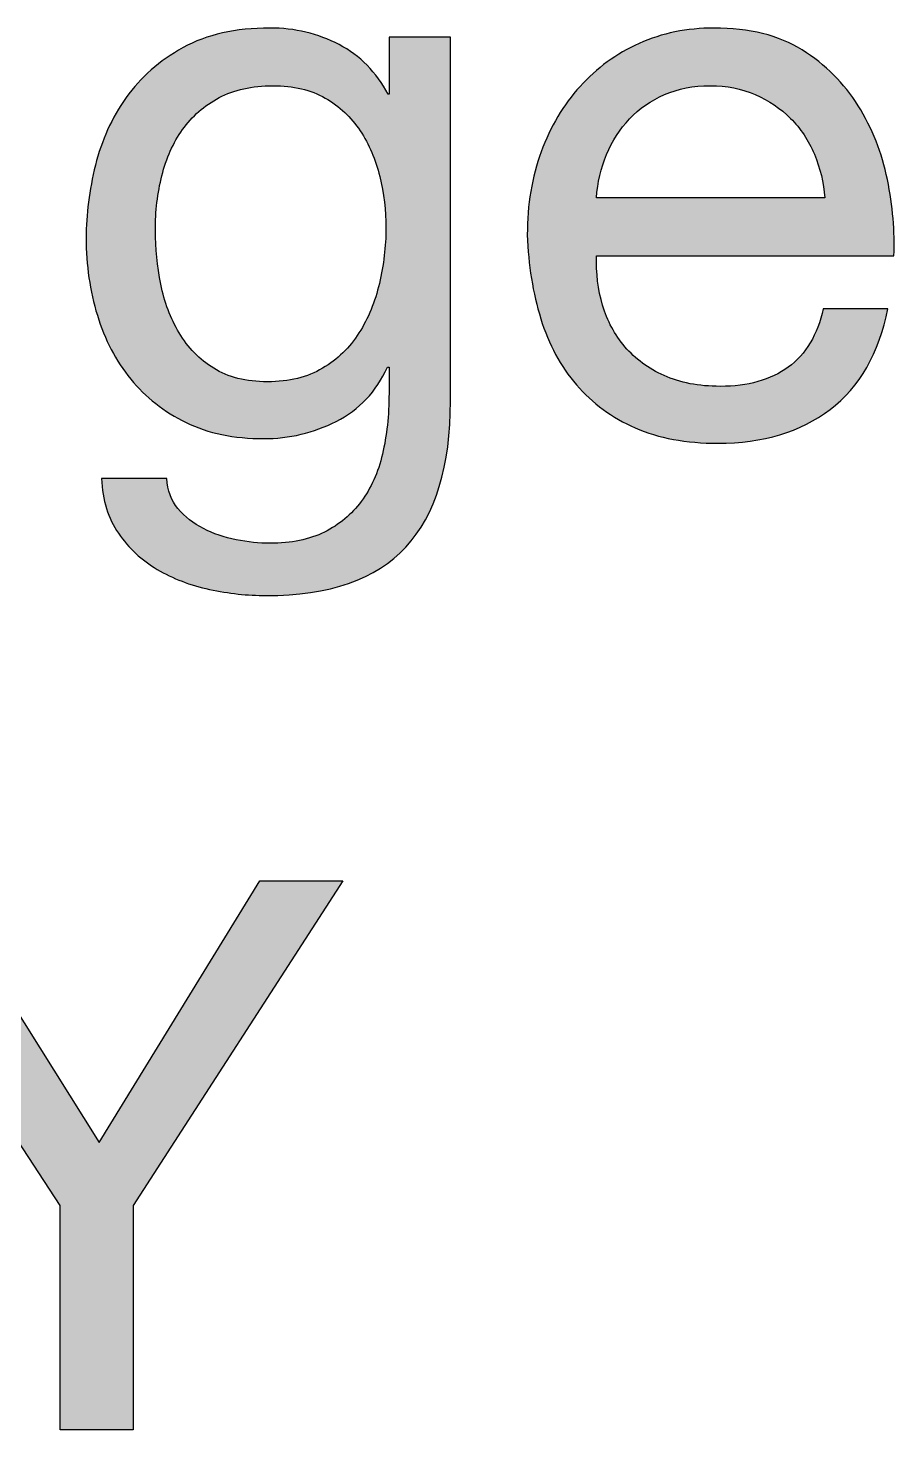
# Paper-space layout 'A1mask' of a CAD drawing. Extents: x 20 to 830, y 20 to 585.
# Drawn here: x 701.11 to 705.76, y 79.21 to 86.72 of the extents above; entities that cross this region are included whole.
import ezdxf
from ezdxf.enums import TextEntityAlignment as Align

# ---------------------------------------------------------------- set-up
doc = ezdxf.new("R2010")
doc.units = 0
doc.layers.get('0').update_dxf_attribs({"linetype": 'CONTINUOUS'})
doc.layers.get('Defpoints').update_dxf_attribs({"linetype": 'CONTINUOUS'})
doc.layers.add('JPP_Mask', color=7, linetype='CONTINUOUS')
doc.styles.add('JPP', font='arial.ttf')

# ---------------------------------------------------------------- blocks, each defined once
blk = doc.blocks.new('A1mask')
at = {"true_color": 0x004a91}
h = blk.add_hatch(color=154, dxfattribs=at)
edge = h.paths.add_edge_path(flags=16)
edge.add_spline(control_points=[(687.6867, 69.8976), (687.7676, 69.9456), (687.833, 70.0088), (687.8822, 70.0872), (687.9319, 70.1653), (687.9683, 70.254), (687.9915, 70.3527), (688.0147, 70.4517), (688.0266, 70.5506), (688.0266, 70.6495), (688.0266, 70.7428), (688.0157, 70.8348), (687.9934, 70.9255), (687.9717, 71.0161), (687.9366, 71.0978), (687.8883, 71.1707), (687.8405, 71.2433), (687.778, 71.3018), (687.7009, 71.3458), (687.6242, 71.3896), (687.5305, 71.4116), (687.4207, 71.4116), (687.308, 71.4116), (687.2119, 71.3903), (687.1324, 71.3477), (687.0529, 71.3051), (686.9875, 71.2483), (686.9369, 71.1768), (686.8858, 71.1054), (686.8488, 71.023), (686.8257, 70.9295), (686.802, 70.8363), (686.7906, 70.7387), (686.7906, 70.6372), (686.7906, 70.5409), (686.8001, 70.4448), (686.8195, 70.3487), (686.8384, 70.2526), (686.8716, 70.1653), (686.9184, 70.0872), (686.9648, 70.0088), (687.0268, 69.9456), (687.1035, 69.8976), (687.1807, 69.8495), (687.2768, 69.8254), (687.3918, 69.8254), (687.5073, 69.8254), (687.6057, 69.8495), (687.6867, 69.8976)], knot_values=[0, 0, 0, 0, 1, 1, 1, 2, 2, 2, 3, 3, 3, 4, 4, 4, 5, 5, 5, 6, 6, 6, 7, 7, 7, 8, 8, 8, 9, 9, 9, 10, 10, 10, 11, 11, 11, 12, 12, 12, 13, 13, 13, 14, 14, 14, 15, 15, 15, 16, 16, 16, 16], degree=3, periodic=0)
edge = h.paths.add_edge_path()
edge.add_spline(control_points=[(688.1335, 68.9395), (687.9745, 68.7665), (687.7246, 68.6801), (687.3837, 68.6801), (687.2848, 68.6801), (687.184, 68.691), (687.0808, 68.713), (686.9781, 68.735), (686.8843, 68.7708), (686.8006, 68.8202), (686.7168, 68.8695), (686.6477, 68.9341), (686.5928, 69.0138), (686.5378, 69.0936), (686.5076, 69.1909), (686.5019, 69.3064), (686.5019, 69.3064), (686.8522, 69.3064), (686.8522, 69.3064), (686.855, 69.2432), (686.8749, 69.1897), (686.9118, 69.1457), (686.9492, 69.1016), (686.9946, 69.0659), (687.0481, 69.0384), (687.1016, 69.011), (687.1598, 68.9911), (687.2233, 68.9788), (687.2862, 68.9665), (687.3468, 68.9601), (687.4046, 68.9601), (687.5196, 68.9601), (687.6171, 68.9802), (687.6971, 69.02), (687.7766, 69.0597), (687.8424, 69.1147), (687.8945, 69.1847), (687.947, 69.2548), (687.9844, 69.3393), (688.0081, 69.4382), (688.0313, 69.5371), (688.0431, 69.6455), (688.0431, 69.7636), (688.0431, 69.7636), (688.0431, 69.9037), (688.0431, 69.9037), (688.0431, 69.9037), (688.0346, 69.9037), (688.0346, 69.9037), (687.9745, 69.7719), (687.8831, 69.6751), (687.7605, 69.6133), (687.6384, 69.5516), (687.5087, 69.5206), (687.3714, 69.5206), (687.2119, 69.5206), (687.0732, 69.5494), (686.9554, 69.6072), (686.837, 69.6647), (686.7381, 69.7423), (686.6586, 69.8398), (686.579, 69.9374), (686.5194, 70.0514), (686.4796, 70.1818), (686.4394, 70.3123), (686.4195, 70.4502), (686.4195, 70.5958), (686.4195, 70.7222), (686.4361, 70.8519), (686.4692, 70.9854), (686.5019, 71.1184), (686.5568, 71.2393), (686.6339, 71.3477), (686.7106, 71.4564), (686.8124, 71.5456), (686.9388, 71.6156), (687.0652, 71.6857), (687.2204, 71.7207), (687.4046, 71.7207), (687.539, 71.7207), (687.6625, 71.6911), (687.7752, 71.6322), (687.8879, 71.573), (687.9754, 71.4845), (688.0389, 71.3664), (688.0389, 71.3664), (688.0431, 71.3664), (688.0431, 71.3664), (688.0431, 71.3664), (688.0431, 71.6713), (688.0431, 71.6713), (688.0431, 71.6713), (688.3726, 71.6713), (688.3726, 71.6713), (688.3726, 71.6713), (688.3726, 69.7224), (688.3726, 69.7224), (688.3726, 69.3736), (688.2931, 69.1128), (688.1335, 68.9395)], knot_values=[0, 0, 0, 0, 1, 1, 1, 2, 2, 2, 3, 3, 3, 4, 4, 4, 5, 5, 5, 6, 6, 6, 7, 7, 7, 8, 8, 8, 9, 9, 9, 10, 10, 10, 11, 11, 11, 12, 12, 12, 13, 13, 13, 14, 14, 14, 15, 15, 15, 16, 16, 16, 17, 17, 17, 18, 18, 18, 19, 19, 19, 20, 20, 20, 21, 21, 21, 22, 22, 22, 23, 23, 23, 24, 24, 24, 25, 25, 25, 26, 26, 26, 27, 27, 27, 28, 28, 28, 29, 29, 29, 30, 30, 30, 31, 31, 31, 32, 32, 32, 33, 33, 33, 33], degree=3, periodic=0)
h = blk.add_hatch(color=154, dxfattribs=at)
edge = h.paths.add_edge_path()
edge.add_spline(control_points=[(689.1555, 70.5011), (689.1555, 70.5011), (690.7498, 70.5011), (690.7498, 70.5011), (690.7555, 70.6301), (690.7436, 70.7662), (690.7148, 70.9089)], knot_values=[12, 12, 12, 12, 13, 13, 13, 14, 14, 14, 14], degree=3, periodic=0)
edge.add_spline(control_points=[(690.7148, 70.9089), (690.6859, 71.0519), (690.6338, 71.1837), (690.5581, 71.3046)], knot_values=[11, 11, 11, 11, 12, 12, 12, 12], degree=3, periodic=0)
edge.add_spline(control_points=[(690.5581, 71.3046), (690.4828, 71.4254), (690.3825, 71.525), (690.2575, 71.6033)], knot_values=[10, 10, 10, 10, 11, 11, 11, 11], degree=3, periodic=0)
edge.add_spline(control_points=[(690.2575, 71.6033), (690.1325, 71.6814), (689.9754, 71.7207), (689.7856, 71.7207)], knot_values=[9, 9, 9, 9, 10, 10, 10, 10], degree=3, periodic=0)
edge.add_spline(control_points=[(689.7856, 71.7207), (689.6402, 71.7207), (689.5063, 71.6933), (689.3842, 71.6384)], knot_values=[8, 8, 8, 8, 9, 9, 9, 9], degree=3, periodic=0)
edge.add_spline(control_points=[(689.3842, 71.6384), (689.262, 71.5832), (689.156, 71.5065), (689.067, 71.4076)], knot_values=[7, 7, 7, 7, 8, 8, 8, 8], degree=3, periodic=0)
edge.add_spline(control_points=[(689.067, 71.4076), (688.9775, 71.3087), (688.908, 71.192), (688.8587, 71.0573), (688.8095, 70.9226), (688.7844, 70.7745), (688.7844, 70.6124)], knot_values=[5, 5, 5, 5, 6, 6, 6, 7, 7, 7, 7], degree=3, periodic=0)
edge.add_spline(control_points=[(688.7844, 70.6124), (688.7901, 70.4502), (688.8142, 70.3007), (688.8568, 70.1634)], knot_values=[4, 4, 4, 4, 5, 5, 5, 5], degree=3, periodic=0)
edge.add_spline(control_points=[(688.8568, 70.1634), (688.8994, 70.0259), (688.9629, 69.9078), (689.0481, 69.8091)], knot_values=[3, 3, 3, 3, 4, 4, 4, 4], degree=3, periodic=0)
edge.add_spline(control_points=[(689.0481, 69.8091), (689.1333, 69.7101), (689.2384, 69.6332), (689.3633, 69.5783), (689.4883, 69.5234), (689.636, 69.4959), (689.8064, 69.4959)], knot_values=[1, 1, 1, 1, 2, 2, 2, 3, 3, 3, 3], degree=3, periodic=0)
edge.add_spline(control_points=[(689.8064, 69.4959), (690.0478, 69.4959), (690.2485, 69.5563), (690.408, 69.677)], knot_values=[0, 0, 0, 0, 1, 1, 1, 1], degree=3, periodic=0)
edge.add_spline(control_points=[(690.408, 69.677), (690.5671, 69.7979), (690.6703, 69.9778), (690.7171, 70.2169)], knot_values=[21, 21, 21, 21, 22, 22, 22, 22], degree=3, periodic=0)
edge.add_spline(control_points=[(690.7171, 70.2169), (690.7171, 70.2169), (690.3706, 70.2169), (690.3706, 70.2169), (690.3403, 70.0768), (690.2783, 69.9724), (690.1832, 69.9037)], knot_values=[19, 19, 19, 19, 20, 20, 20, 21, 21, 21, 21], degree=3, periodic=0)
edge.add_spline(control_points=[(690.1832, 69.9037), (690.0885, 69.8351), (689.9669, 69.8008), (689.8187, 69.8008)], knot_values=[18, 18, 18, 18, 19, 19, 19, 19], degree=3, periodic=0)
edge.add_spline(control_points=[(689.8187, 69.8008), (689.7032, 69.8008), (689.6028, 69.82), (689.5181, 69.8583)], knot_values=[17, 17, 17, 17, 18, 18, 18, 18], degree=3, periodic=0)
edge.add_spline(control_points=[(689.5181, 69.8583), (689.4329, 69.8969), (689.3629, 69.9482), (689.3079, 70.0129), (689.253, 70.0775), (689.2133, 70.1515), (689.1882, 70.2353)], knot_values=[15, 15, 15, 15, 16, 16, 16, 17, 17, 17, 17], degree=3, periodic=0)
edge.add_spline(control_points=[(689.1882, 70.2353), (689.1636, 70.3191), (689.1527, 70.4076), (689.1555, 70.5011)], knot_values=[14, 14, 14, 14, 15, 15, 15, 15], degree=3, periodic=0)
edge = h.paths.add_edge_path(flags=16)
edge.add_spline(control_points=[(690.3792, 70.8102), (690.3792, 70.8102), (689.1555, 70.8102), (689.1555, 70.8102), (689.1607, 70.8926), (689.1787, 70.9702), (689.209, 71.0429)], knot_values=[6, 6, 6, 6, 7, 7, 7, 8, 8, 8, 8], degree=3, periodic=0)
edge.add_spline(control_points=[(689.209, 71.0429), (689.2393, 71.1158), (689.2805, 71.1794), (689.3326, 71.2346)], knot_values=[5, 5, 5, 5, 6, 6, 6, 6], degree=3, periodic=0)
edge.add_spline(control_points=[(689.3326, 71.2346), (689.3846, 71.2895), (689.4471, 71.3326), (689.52, 71.3643)], knot_values=[4, 4, 4, 4, 5, 5, 5, 5], degree=3, periodic=0)
edge.add_spline(control_points=[(689.52, 71.3643), (689.5929, 71.3958), (689.6743, 71.4116), (689.7652, 71.4116)], knot_values=[3, 3, 3, 3, 4, 4, 4, 4], degree=3, periodic=0)
edge.add_spline(control_points=[(689.7652, 71.4116), (689.8533, 71.4116), (689.9332, 71.3958), (690.0061, 71.3643)], knot_values=[2, 2, 2, 2, 3, 3, 3, 3], degree=3, periodic=0)
edge.add_spline(control_points=[(690.0061, 71.3643), (690.079, 71.3326), (690.142, 71.2902), (690.1955, 71.2365)], knot_values=[1, 1, 1, 1, 2, 2, 2, 2], degree=3, periodic=0)
edge.add_spline(control_points=[(690.1955, 71.2365), (690.2495, 71.183), (690.2921, 71.1191), (690.3233, 71.045)], knot_values=[0, 0, 0, 0, 1, 1, 1, 1], degree=3, periodic=0)
edge.add_spline(control_points=[(690.3233, 71.045), (690.355, 70.9709), (690.3735, 70.8926), (690.3792, 70.8102)], knot_values=[8, 8, 8, 8, 9, 9, 9, 9], degree=3, periodic=0)
blk.add_hatch(color=154, dxfattribs=at).paths.add_polyline_path([(687.796, 67.1509), (687.3511, 67.1509), (686.49, 65.75), (685.6082, 67.1509), (685.1424, 67.1509), (686.2799, 65.4125), (686.2799, 64.2092), (686.6713, 64.2092), (686.6713, 65.4125)])
at = {"layer": 'Defpoints', "color": 154, "true_color": 0x004a91}
blk.add_lwpolyline([(686.6713, 64.2092), (686.2799, 64.2092), (686.2799, 65.4125), (685.1424, 67.1509), (685.6082, 67.1509), (686.49, 65.75), (687.3511, 67.1509), (687.796, 67.1509), (686.6713, 65.4125), (686.6713, 64.2092)], dxfattribs=at)
for points, knots in [([(688.1335, 68.9395), (687.9745, 68.7665), (687.7246, 68.6801), (687.3837, 68.6801), (687.2848, 68.6801), (687.184, 68.691), (687.0808, 68.713), (686.9781, 68.735), (686.8843, 68.7708), (686.8006, 68.8202), (686.7168, 68.8695), (686.6477, 68.9341), (686.5928, 69.0138), (686.5378, 69.0936), (686.5076, 69.1909), (686.5019, 69.3064), (686.5019, 69.3064), (686.8522, 69.3064), (686.8522, 69.3064), (686.855, 69.2432), (686.8749, 69.1897), (686.9118, 69.1457), (686.9492, 69.1016), (686.9946, 69.0659), (687.0481, 69.0384), (687.1016, 69.011), (687.1598, 68.9911), (687.2233, 68.9788), (687.2862, 68.9665), (687.3468, 68.9601), (687.4046, 68.9601), (687.5196, 68.9601), (687.6171, 68.9802), (687.6971, 69.02), (687.7766, 69.0597), (687.8424, 69.1147), (687.8945, 69.1847), (687.947, 69.2548), (687.9844, 69.3393), (688.0081, 69.4382), (688.0313, 69.5371), (688.0431, 69.6455), (688.0431, 69.7636), (688.0431, 69.7636), (688.0431, 69.9037), (688.0431, 69.9037), (688.0431, 69.9037), (688.0346, 69.9037), (688.0346, 69.9037), (687.9745, 69.7719), (687.8831, 69.6751), (687.7605, 69.6133), (687.6384, 69.5516), (687.5087, 69.5206), (687.3714, 69.5206), (687.2119, 69.5206), (687.0732, 69.5494), (686.9554, 69.6072), (686.837, 69.6647), (686.7381, 69.7423), (686.6586, 69.8398), (686.579, 69.9374), (686.5194, 70.0514), (686.4796, 70.1818), (686.4394, 70.3123), (686.4195, 70.4502), (686.4195, 70.5958), (686.4195, 70.7222), (686.4361, 70.8519), (686.4692, 70.9854), (686.5019, 71.1184), (686.5568, 71.2393), (686.6339, 71.3477), (686.7106, 71.4564), (686.8124, 71.5456), (686.9388, 71.6156), (687.0652, 71.6857), (687.2204, 71.7207), (687.4046, 71.7207), (687.539, 71.7207), (687.6625, 71.6911), (687.7752, 71.6322), (687.8879, 71.573), (687.9754, 71.4845), (688.0389, 71.3664), (688.0389, 71.3664), (688.0431, 71.3664), (688.0431, 71.3664), (688.0431, 71.3664), (688.0431, 71.6713), (688.0431, 71.6713), (688.0431, 71.6713), (688.3726, 71.6713), (688.3726, 71.6713), (688.3726, 71.6713), (688.3726, 69.7224), (688.3726, 69.7224), (688.3726, 69.3736), (688.2931, 69.1128), (688.1335, 68.9395)], [0, 0, 0, 0, 1, 1, 1, 2, 2, 2, 3, 3, 3, 4, 4, 4, 5, 5, 5, 6, 6, 6, 7, 7, 7, 8, 8, 8, 9, 9, 9, 10, 10, 10, 11, 11, 11, 12, 12, 12, 13, 13, 13, 14, 14, 14, 15, 15, 15, 16, 16, 16, 17, 17, 17, 18, 18, 18, 19, 19, 19, 20, 20, 20, 21, 21, 21, 22, 22, 22, 23, 23, 23, 24, 24, 24, 25, 25, 25, 26, 26, 26, 27, 27, 27, 28, 28, 28, 29, 29, 29, 30, 30, 30, 31, 31, 31, 32, 32, 32, 33, 33, 33, 33]), ([(690.408, 69.677), (690.2485, 69.5563), (690.0478, 69.4959), (689.8064, 69.4959), (689.636, 69.4959), (689.4883, 69.5234), (689.3633, 69.5783), (689.2384, 69.6332), (689.1333, 69.7101), (689.0481, 69.8091), (688.9629, 69.9078), (688.8994, 70.0259), (688.8568, 70.1634), (688.8142, 70.3007), (688.7901, 70.4502), (688.7844, 70.6124), (688.7844, 70.7745), (688.8095, 70.9226), (688.8587, 71.0573), (688.908, 71.192), (688.9775, 71.3087), (689.067, 71.4076), (689.156, 71.5065), (689.262, 71.5832), (689.3842, 71.6384), (689.5063, 71.6933), (689.6402, 71.7207), (689.7856, 71.7207), (689.9754, 71.7207), (690.1325, 71.6814), (690.2575, 71.6033), (690.3825, 71.525), (690.4828, 71.4254), (690.5581, 71.3046), (690.6338, 71.1837), (690.6859, 71.0519), (690.7148, 70.9089), (690.7436, 70.7662), (690.7555, 70.6301), (690.7498, 70.5011), (690.7498, 70.5011), (689.1555, 70.5011), (689.1555, 70.5011), (689.1527, 70.4076), (689.1636, 70.3191), (689.1882, 70.2353), (689.2133, 70.1515), (689.253, 70.0775), (689.3079, 70.0129), (689.3629, 69.9482), (689.4329, 69.8969), (689.5181, 69.8583), (689.6028, 69.82), (689.7032, 69.8008), (689.8187, 69.8008), (689.9669, 69.8008), (690.0885, 69.8351), (690.1832, 69.9037), (690.2783, 69.9724), (690.3403, 70.0768), (690.3706, 70.2169), (690.3706, 70.2169), (690.7171, 70.2169), (690.7171, 70.2169), (690.6703, 69.9778), (690.5671, 69.7979), (690.408, 69.677)], [0, 0, 0, 0, 1, 1, 1, 2, 2, 2, 3, 3, 3, 4, 4, 4, 5, 5, 5, 6, 6, 6, 7, 7, 7, 8, 8, 8, 9, 9, 9, 10, 10, 10, 11, 11, 11, 12, 12, 12, 13, 13, 13, 14, 14, 14, 15, 15, 15, 16, 16, 16, 17, 17, 17, 18, 18, 18, 19, 19, 19, 20, 20, 20, 21, 21, 21, 22, 22, 22, 22]), ([(687.6867, 69.8976), (687.7676, 69.9456), (687.833, 70.0088), (687.8822, 70.0872), (687.9319, 70.1653), (687.9683, 70.254), (687.9915, 70.3527), (688.0147, 70.4517), (688.0266, 70.5506), (688.0266, 70.6495), (688.0266, 70.7428), (688.0157, 70.8348), (687.9934, 70.9255), (687.9717, 71.0161), (687.9366, 71.0978), (687.8883, 71.1707), (687.8405, 71.2433), (687.778, 71.3018), (687.7009, 71.3458), (687.6242, 71.3896), (687.5305, 71.4116), (687.4207, 71.4116), (687.308, 71.4116), (687.2119, 71.3903), (687.1324, 71.3477), (687.0529, 71.3051), (686.9875, 71.2483), (686.9369, 71.1768), (686.8858, 71.1054), (686.8488, 71.023), (686.8257, 70.9295), (686.802, 70.8363), (686.7906, 70.7387), (686.7906, 70.6372), (686.7906, 70.5409), (686.8001, 70.4448), (686.8195, 70.3487), (686.8384, 70.2526), (686.8716, 70.1653), (686.9184, 70.0872), (686.9648, 70.0088), (687.0268, 69.9456), (687.1035, 69.8976), (687.1807, 69.8495), (687.2768, 69.8254), (687.3918, 69.8254), (687.5073, 69.8254), (687.6057, 69.8495), (687.6867, 69.8976)], [0, 0, 0, 0, 1, 1, 1, 2, 2, 2, 3, 3, 3, 4, 4, 4, 5, 5, 5, 6, 6, 6, 7, 7, 7, 8, 8, 8, 9, 9, 9, 10, 10, 10, 11, 11, 11, 12, 12, 12, 13, 13, 13, 14, 14, 14, 15, 15, 15, 16, 16, 16, 16]), ([(690.3233, 71.045), (690.2921, 71.1191), (690.2495, 71.183), (690.1955, 71.2365), (690.142, 71.2902), (690.079, 71.3326), (690.0061, 71.3643), (689.9332, 71.3958), (689.8533, 71.4116), (689.7652, 71.4116), (689.6743, 71.4116), (689.5929, 71.3958), (689.52, 71.3643), (689.4471, 71.3326), (689.3846, 71.2895), (689.3326, 71.2346), (689.2805, 71.1794), (689.2393, 71.1158), (689.209, 71.0429), (689.1787, 70.9702), (689.1607, 70.8926), (689.1555, 70.8102), (689.1555, 70.8102), (690.3792, 70.8102), (690.3792, 70.8102), (690.3735, 70.8926), (690.355, 70.9709), (690.3233, 71.045)], [0, 0, 0, 0, 1, 1, 1, 2, 2, 2, 3, 3, 3, 4, 4, 4, 5, 5, 5, 6, 6, 6, 7, 7, 7, 8, 8, 8, 9, 9, 9, 9])]:
    blk.add_open_spline(points, degree=3, knots=knots, dxfattribs=at)
at = {"color": 7, "style": 'JPP'}
for tag, p in [('Client', (748, 120)), ('Project1', (748, 95)), ('Project2', (748, 87.5)), ('Project3', (748, 80)), ('Title1', (748, 62.5)), ('Title2', (748, 55)), ('Title3', (748, 47.5)), ('Status', (640, 12.5))]:
    blk.add_attdef(tag, text='', height=3.5, dxfattribs=at).set_placement(p, align=Align.MIDDLE_LEFT)
at = {"color": 2, "style": 'JPP'}
for tag, p in [('Scale', (667.5, 30)), ('Checked', (757.5, 30)), ('Drawn', (712.5, 30)), ('Date', (802.5, 30))]:
    blk.add_attdef(tag, text='', height=2, dxfattribs=at).set_placement(p, align=Align.MIDDLE_CENTER)
at = {"color": 6, "style": 'JPP'}
for tag, p in [('Ref', (730, 12.5)), ('DrgNo.', (772, 12.5))]:
    blk.add_attdef(tag, text='', height=4, dxfattribs=at).set_placement(p, align=Align.MIDDLE_LEFT)
blk.add_attdef('Rev', text='', height=4, dxfattribs=at).set_placement((806.2747, 12.5), align=Align.MIDDLE_CENTER)

psp = doc.layouts.new('A1mask')

# ---------------------------------------------------------------- block references
at = {"layer": 'JPP_Mask'}
psp.add_blockref('A1mask', (15, 15), dxfattribs=at)

doc.saveas('drawing.dxf')
